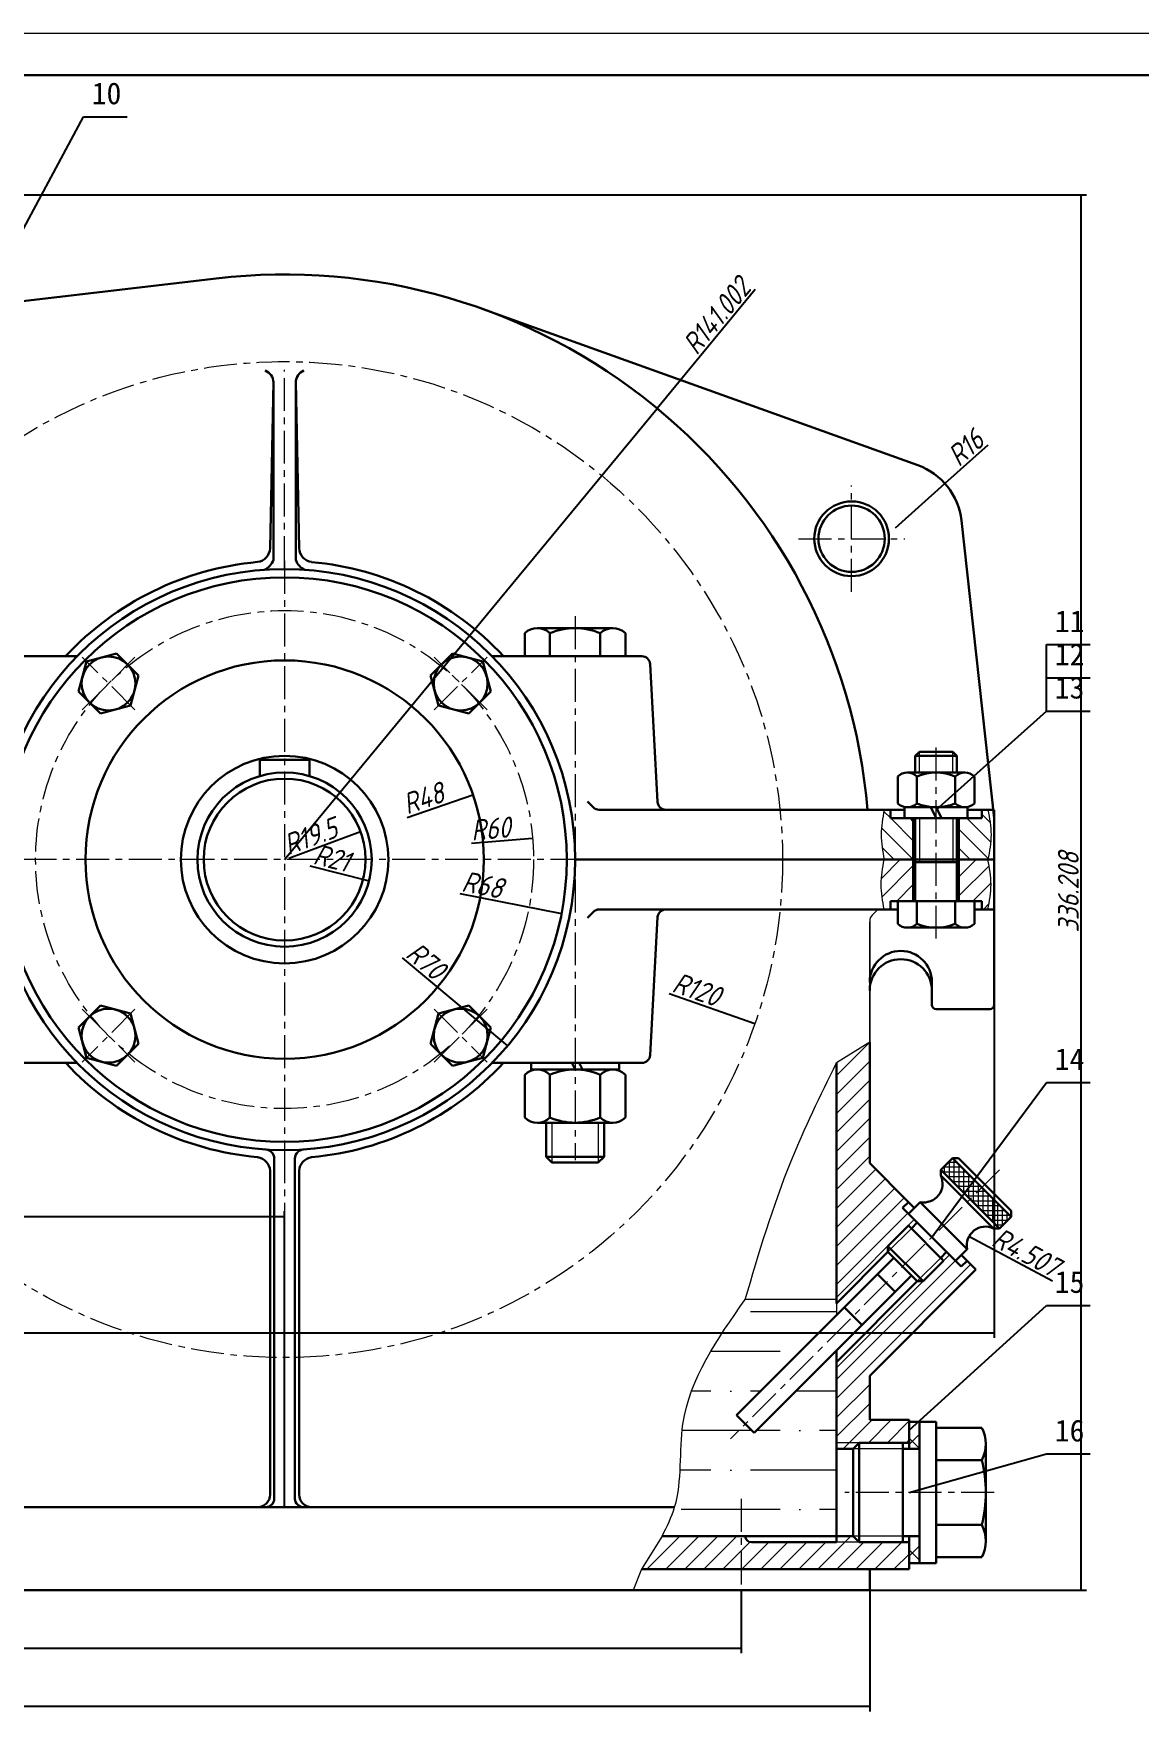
# Model space of a CAD drawing. Header units: millimetres. Extents: x 0 to 1189, y 0 to 841.
# Drawn here: x 412.7 to 679.2, y 436.7 to 841 of the extents above; entities that cross this region are included whole.
import ezdxf

# ---------------------------------------------------------------- set-up
doc = ezdxf.new("R2010")
doc.units = ezdxf.units.MM
doc.header["$LTSCALE"] = 0.25
doc.linetypes.add('CENTER', pattern=[50.8, 31.75, -6.35, 6.35, -6.35])
for name, color, linetype, lineweight in [('中心线', 1, 'CENTER', 15), ('剖面线', 4, 'Continuous', 15), ('尺寸', 7, 'Continuous', 15), ('文字', 7, 'Continuous', 15), ('标注', 3, 'Continuous', 15), ('粗实线', 7, 'Continuous', 30), ('细实线', 7, 'Continuous', 15)]:
    doc.layers.add(name, color=color, linetype=linetype, lineweight=lineweight)
doc.styles.add('gbeitc', font='gbeitc.shx', dxfattribs={"bigfont": 'gbcbig.shx'})
doc.styles.get("Standard").update_dxf_attribs({"font": 'SimSun.ttf'})
doc.styles.add('txt', font='txt.shx')
doc.dimstyles.new('1', dxfattribs={"dimtxt": 5, "dimasz": 2.5, "dimexe": 1.25, "dimexo": 0, "dimtad": 1, "dimdec": 3, "dimdsep": 46, "dimtxsty": 'gbeitc', "dimblk": 'NONE', "dimcen": 2.5, "dimadec": 0, "dimazin": 0, "dimtfac": 1, "dimtdec": 3, "dimtmove": 0, "dimatfit": 3, "dimfxl": 1, "dimarcsym": 0})
doc.dimstyles.new('ISO-25', dxfattribs={"dimtxt": 3.5, "dimasz": 2.1875, "dimexe": 1.25, "dimexo": 0, "dimtad": 1, "dimdec": 3, "dimlfac": 1.5, "dimrnd": 0.01, "dimdsep": 46, "dimtxsty": 'txt', "dimcen": 2.5, "dimadec": 0, "dimazin": 0, "dimtfac": 1, "dimtdec": 3, "dimtmove": 0, "dimatfit": 3, "dimfxl": 1, "dimarcsym": 0})
pattern_1 = [(45, (-224.1548, -286.2004), (-2.289965, 2.289965), [])]
pattern_2 = [(45, (-224.155, -286.2004), (-3.367596, 3.367596), []), (135, (-224.155, -286.2004), (-3.367596, -3.367596), [])]
pattern_3 = [(135, (-224.1548, -286.2004), (-2.289965, -2.289965), [])]

# ---------------------------------------------------------------- blocks, each defined once
blk = doc.blocks.new('*D5')
at = {"layer": 'Defpoints', "color": 0, "transparency": 16777216}
for p in [(473.22, 555.97), (312.22, 485.97), (473.22, 485.97)]:
    blk.add_point(p, dxfattribs=at)
at = {"layer": '尺寸', "color": 0, "lineweight": -2, "transparency": 16777216}
for p, q in [((312.22, 485.97), (312.22, 557.22)), ((312.22, 555.97), (473.22, 555.97)), ((473.22, 485.97), (473.22, 557.22))]:
    blk.add_line(p, q, dxfattribs=at)
at = {"layer": '尺寸', "color": 0, "transparency": 16777216, "insert": (392.72, 559.09), "char_height": 5, "attachment_point": 5, "style": 'gbeitc'}
blk.add_mtext('161', dxfattribs=at)
blk = doc.blocks.new('_None')
blk = doc.blocks.new('*D6')
at = {"layer": 'Defpoints', "color": 0, "transparency": 16777216}
for p in [(49.6, 627.97), (644.22, 627.97), (644.22, 527.97)]:
    blk.add_point(p, dxfattribs=at)
at = {"layer": '尺寸', "color": 0, "lineweight": -2, "transparency": 16777216}
for p, q in [((49.6, 627.97), (49.6, 526.72)), ((644.22, 627.97), (644.22, 526.72)), ((49.6, 527.97), (644.22, 527.97))]:
    blk.add_line(p, q, dxfattribs=at)
at = {"layer": '尺寸', "color": 0, "transparency": 16777216, "insert": (346.91, 531.09), "char_height": 5, "attachment_point": 5, "style": 'gbeitc'}
blk.add_mtext('594.62', dxfattribs=at)
blk = doc.blocks.new('*D7')
at = {"layer": 'Defpoints', "color": 0, "transparency": 16777216}
for p in [(79.6, 465.97), (614.22, 465.97), (614.22, 437.97)]:
    blk.add_point(p, dxfattribs=at)
at = {"layer": '尺寸', "color": 0, "lineweight": -2, "transparency": 16777216}
for p, q in [((79.6, 465.97), (79.6, 436.72)), ((614.22, 465.97), (614.22, 436.72)), ((79.6, 437.97), (614.22, 437.97))]:
    blk.add_line(p, q, dxfattribs=at)
at = {"layer": '尺寸', "color": 0, "transparency": 16777216, "insert": (346.91, 441.09), "char_height": 5, "attachment_point": 5, "style": 'gbeitc'}
blk.add_mtext('534.62', dxfattribs=at)
blk = doc.blocks.new('*D8')
at = {"layer": 'Defpoints', "color": 0, "transparency": 16777216}
for p in [(311.39, 802.17), (665.22, 802.17), (311.39, 465.97)]:
    blk.add_point(p, dxfattribs=at)
at = {"layer": '尺寸', "color": 0, "lineweight": -2, "transparency": 16777216}
for p, q in [((311.39, 802.17), (666.47, 802.17)), ((665.22, 465.97), (665.22, 802.17)), ((311.39, 465.97), (666.47, 465.97))]:
    blk.add_line(p, q, dxfattribs=at)
at = {"layer": '尺寸', "color": 0, "transparency": 16777216, "insert": (662.09, 634.07), "char_height": 5, "attachment_point": 5, "rotation": 90, "style": 'gbeitc'}
blk.add_mtext('336.208', dxfattribs=at)
blk = doc.blocks.new('*D12')
at = {"layer": 'Defpoints', "color": 0, "transparency": 16777216}
for p in [(110.6, 465.97), (583.22, 465.97), (583.22, 451.97)]:
    blk.add_point(p, dxfattribs=at)
at = {"layer": '尺寸', "color": 0, "lineweight": -2, "transparency": 16777216}
for p, q in [((110.6, 465.97), (110.6, 450.72)), ((583.22, 465.97), (583.22, 450.72)), ((110.6, 451.97), (583.22, 451.97))]:
    blk.add_line(p, q, dxfattribs=at)
at = {"layer": '尺寸', "color": 0, "transparency": 16777216, "insert": (346.91, 455.09), "char_height": 5, "attachment_point": 5, "style": 'gbeitc'}
blk.add_mtext('472.62', dxfattribs=at)
blk = doc.blocks.new('*D56')
at = {"layer": 'Defpoints', "color": 0, "transparency": 16777216}
for p in [(491.5, 648.73), (473.22, 641.97)]:
    blk.add_point(p, dxfattribs=at)
at = {"layer": '文字', "color": 0, "lineweight": -2, "transparency": 16777216}
blk.add_line((474.21, 642.34), (491.5, 648.73), dxfattribs=at)
at = {"layer": '文字', "color": 0, "transparency": 16777216, "insert": (479.43, 647.6), "char_height": 5, "attachment_point": 5, "rotation": 20.3109, "style": 'gbeitc'}
blk.add_mtext('R19.5', dxfattribs=at)
blk = doc.blocks.new('*D57')
at = {"layer": 'Defpoints', "color": 0, "transparency": 16777216}
for p in [(473.22, 641.97), (493.59, 636.89)]:
    blk.add_point(p, dxfattribs=at)
at = {"layer": '文字', "color": 0, "lineweight": -2, "transparency": 16777216}
blk.add_line((479.29, 640.45), (493.59, 636.89), dxfattribs=at)
at = {"layer": '文字', "color": 0, "transparency": 16777216, "insert": (484.59, 642.35), "char_height": 5, "attachment_point": 5, "rotation": 346.0249, "style": 'gbeitc'}
blk.add_mtext('R21', dxfattribs=at)
blk = doc.blocks.new('*D58')
at = {"layer": 'Defpoints', "color": 0, "transparency": 16777216}
for p in [(518.61, 657.57), (473.22, 641.97)]:
    blk.add_point(p, dxfattribs=at)
at = {"layer": '文字', "color": 0, "lineweight": -2, "transparency": 16777216}
blk.add_line((502.78, 652.13), (518.61, 657.57), dxfattribs=at)
at = {"layer": '文字', "color": 0, "transparency": 16777216, "insert": (506.64, 656.76), "char_height": 5, "attachment_point": 5, "rotation": 18.9691, "style": 'gbeitc'}
blk.add_mtext('R48', dxfattribs=at)
blk = doc.blocks.new('*D59')
at = {"layer": 'Defpoints', "color": 0, "transparency": 16777216}
for p in [(532.99, 647.17), (473.22, 641.97)]:
    blk.add_point(p, dxfattribs=at)
at = {"layer": '文字', "color": 0, "lineweight": -2, "transparency": 16777216}
blk.add_line((518.25, 645.89), (532.99, 647.17), dxfattribs=at)
at = {"layer": '文字', "color": 0, "transparency": 16777216, "insert": (522.86, 649.42), "char_height": 5, "attachment_point": 5, "rotation": 4.9751, "style": 'gbeitc'}
blk.add_mtext('R60', dxfattribs=at)
blk = doc.blocks.new('*D60')
at = {"layer": 'Defpoints', "color": 0, "transparency": 16777216}
for p in [(473.22, 641.97), (539.97, 629)]:
    blk.add_point(p, dxfattribs=at)
at = {"layer": '文字', "color": 0, "lineweight": -2, "transparency": 16777216}
blk.add_line((515.48, 633.76), (539.97, 629), dxfattribs=at)
at = {"layer": '文字', "color": 0, "transparency": 16777216, "insert": (520.93, 635.88), "char_height": 5, "attachment_point": 5, "rotation": 349.008, "style": 'gbeitc'}
blk.add_mtext('R68', dxfattribs=at)
blk = doc.blocks.new('*D61')
at = {"layer": 'Defpoints', "color": 0, "transparency": 16777216}
for p in [(473.22, 641.97), (526.94, 597.09)]:
    blk.add_point(p, dxfattribs=at)
at = {"layer": '文字', "color": 0, "lineweight": -2, "transparency": 16777216}
blk.add_line((501.51, 618.33), (526.94, 597.09), dxfattribs=at)
at = {"layer": '文字', "color": 0, "transparency": 16777216, "insert": (507.27, 617.59), "char_height": 5, "attachment_point": 5, "rotation": 320.1271, "style": 'gbeitc'}
blk.add_mtext('R70', dxfattribs=at)
blk = doc.blocks.new('*D62')
at = {"layer": 'Defpoints', "color": 0, "transparency": 16777216}
for p in [(473.22, 641.97), (586.54, 602.51)]:
    blk.add_point(p, dxfattribs=at)
at = {"layer": '文字', "color": 0, "lineweight": -2, "transparency": 16777216}
blk.add_line((565.89, 609.7), (586.54, 602.51), dxfattribs=at)
at = {"layer": '文字', "color": 0, "transparency": 16777216, "insert": (572.52, 610.7), "char_height": 5, "attachment_point": 5, "rotation": 340.8046, "style": 'gbeitc'}
blk.add_mtext('R120', dxfattribs=at)
blk = doc.blocks.new('*D64')
at = {"layer": 'Defpoints', "color": 0, "transparency": 16777216}
for p in [(638.14, 551.14), (642.12, 549.02)]:
    blk.add_point(p, dxfattribs=at)
at = {"layer": '文字', "color": 0, "lineweight": -2, "transparency": 16777216}
blk.add_line((658.28, 540.43), (638.14, 551.14), dxfattribs=at)
at = {"layer": '文字', "color": 0, "transparency": 16777216, "insert": (651.89, 547.37), "char_height": 5, "attachment_point": 5, "rotation": 332.0082, "style": 'gbeitc'}
blk.add_mtext('R4.507', dxfattribs=at)
blk = doc.blocks.new('*D73')
at = {"layer": 'Defpoints', "color": 0, "transparency": 16777216}
for p in [(562.99, 750.69), (473.22, 641.97)]:
    blk.add_point(p, dxfattribs=at)
at = {"layer": '文字', "color": 0, "lineweight": -2, "transparency": 16777216}
for p in [(586.64, 779.33), (473.22, 641.97)]:
    blk.add_line(p, (562.99, 750.69), dxfattribs=at)
at = {"layer": '文字', "color": 0, "transparency": 16777216, "insert": (577.3, 772.93), "char_height": 5, "attachment_point": 5, "rotation": 50.4526, "style": 'gbeitc'}
blk.add_mtext('R141.002', dxfattribs=at)
blk = doc.blocks.new('*D74')
at = {"layer": 'Defpoints', "color": 0, "transparency": 16777216}
for p in [(632.36, 732.57), (620.41, 721.93)]:
    blk.add_point(p, dxfattribs=at)
at = {"layer": '文字', "color": 0, "lineweight": -2, "transparency": 16777216}
for p in [(642.7, 741.79), (620.41, 721.93)]:
    blk.add_line(p, (632.36, 732.57), dxfattribs=at)
at = {"layer": '文字', "color": 0, "transparency": 16777216, "insert": (637.32, 741.18), "char_height": 5, "attachment_point": 5, "rotation": 41.684, "style": 'gbeitc'}
blk.add_mtext('R16', dxfattribs=at)

msp = doc.modelspace()

# ---------------------------------------------------------------- hatches: boundary and pattern name
at = {"layer": '剖面线'}
h = msp.add_hatch(dxfattribs=at)
h.set_pattern_fill('ANSI31', color=256, scale=1.02, angle=90, style=0)
h.set_pattern_definition(pattern_3)
edge = h.paths.add_edge_path()
edge.add_line((617.7159, 653.9663), (619.2159, 653.9663))
edge.add_line((619.2159, 653.9663), (619.2159, 651.9663))
edge.add_line((619.2159, 651.9663), (624.7159, 651.9663))
edge.add_line((624.7159, 651.9663), (624.7159, 641.9663))
edge.add_line((624.7159, 641.9663), (617.7159, 641.9663))
edge.add_spline(control_points=[(617.7159, 641.9663), (617.3409, 643.9663), (616.5909, 647.9663), (617.3409, 651.9663), (617.7159, 653.9663)], knot_values=[0, 0, 0, 0, 6.04669331, 12.09338662, 12.09338662, 12.09338662, 12.09338662], degree=3, periodic=0)
h = msp.add_hatch(dxfattribs=at)
h.set_pattern_fill('ANSI31', color=256, scale=1.02, angle=90, style=0)
h.set_pattern_definition(pattern_3)
edge = h.paths.add_edge_path()
edge.add_line((642.7159, 653.9663), (641.2159, 653.9663))
edge.add_line((641.2159, 653.9663), (641.2159, 651.9663))
edge.add_line((641.2159, 651.9663), (635.7159, 651.9663))
edge.add_line((635.7159, 651.9663), (635.7159, 641.9663))
edge.add_line((635.7159, 641.9663), (642.7159, 641.9663))
edge.add_spline(control_points=[(642.7159, 641.9663), (643.0909, 643.9663), (643.8409, 647.9663), (643.0909, 651.9663), (642.7159, 653.9663)], knot_values=[0, 0, 0, 0, 6.04669331, 12.09338662, 12.09338662, 12.09338662, 12.09338662], degree=3, periodic=0)
h = msp.add_hatch(dxfattribs=at)
h.set_pattern_fill('ANSI31', color=256, scale=1.02, style=0)
h.set_pattern_definition(pattern_1)
edge = h.paths.add_edge_path()
edge.add_line((617.7159, 629.9663), (619.2159, 629.9663))
edge.add_line((619.2159, 629.9663), (619.2159, 631.9663))
edge.add_line((619.2159, 631.9663), (624.7159, 631.9663))
edge.add_line((624.7159, 631.9663), (624.7159, 641.9663))
edge.add_line((624.7159, 641.9663), (617.7159, 641.9663))
edge.add_spline(control_points=[(617.7159, 641.9663), (617.3409, 639.9663), (616.5909, 635.9663), (617.3409, 631.9663), (617.7159, 629.9663)], knot_values=[0, 0, 0, 0, 6.04669331, 12.09338662, 12.09338662, 12.09338662, 12.09338662], degree=3, periodic=0)
h = msp.add_hatch(dxfattribs=at)
h.set_pattern_fill('ANSI31', color=256, scale=1.02, style=0)
h.set_pattern_definition(pattern_1)
edge = h.paths.add_edge_path()
edge.add_line((642.7159, 629.9663), (641.2159, 629.9663))
edge.add_line((641.2159, 629.9663), (641.2159, 631.9663))
edge.add_line((641.2159, 631.9663), (635.7159, 631.9663))
edge.add_line((635.7159, 631.9663), (635.7159, 641.9663))
edge.add_line((635.7159, 641.9663), (642.7159, 641.9663))
edge.add_spline(control_points=[(642.7159, 641.9663), (643.0909, 639.9663), (643.8409, 635.9663), (643.0909, 631.9663), (642.7159, 629.9663)], knot_values=[0, 0, 0, 0, 6.04669331, 12.09338662, 12.09338662, 12.09338662, 12.09338662], degree=3, periodic=0)
h = msp.add_hatch(dxfattribs=at)
h.set_pattern_fill('ANSI31', color=256, scale=1.02, style=0)
h.set_pattern_definition(pattern_1)
h.paths.add_polyline_path([(614.2159, 568.7947), (623.559, 559.4516), (622.1448, 558.0374), (625.6803, 554.5018), (624.2661, 553.0876), (623.559, 553.7947), (618.6093, 548.845), (618.6093, 547.4307), (606.2159, 535.0374), (606.2159, 592.9763), (614.2159, 597.9763)])
h = msp.add_hatch(dxfattribs=at)
h.set_pattern_fill('ANSI37', color=256, scale=0.366, angle=45, style=0)
h.set_pattern_definition([(90, (-224.1548, -286.2004), (-1.16205, 2e-16), []), (180, (-224.1548, -286.2004), (-2e-16, -1.16205), [])])
h.paths.add_polyline_path([(634.1656, 570.0582), (631.3372, 567.2297), (645.4793, 553.0876), (648.3077, 555.916)])
h = msp.add_hatch(dxfattribs=at)
h.set_pattern_fill('ANSI31', color=256, scale=1.02, style=0)
h.set_pattern_definition(pattern_1)
h.paths.add_polyline_path([(606.2159, 520.8952), (606.2159, 499.9663), (610.2159, 499.9663), (611.7159, 501.4663), (623.7159, 501.4663), (623.7159, 506.4663), (623.7159, 506.9663), (614.2159, 506.9663), (614.2159, 517.5815), (639.8225, 543.1881), (637.7011, 545.3094), (636.2869, 543.8952), (632.7514, 547.4307), (631.3372, 546.0165), (632.0443, 545.3094), (627.0945, 540.3597), (625.6803, 540.3597)])
h = msp.add_hatch(dxfattribs=at)
h.set_pattern_fill('ANSI36', color=256, scale=3, angle=135, style=0)
h.set_pattern_definition([(180, (-224.155, -286.2), (-16.66875, -9.525), [23.8125, -4.7625, 0, -4.7625])])
edge = h.paths.add_edge_path()
edge.add_line((606.2159, 535.9663), (606.2159, 532.2089))
edge.add_line((606.2159, 532.2089), (582.0945, 508.0876))
edge.add_line((582.0945, 508.0876), (584.2159, 505.9663))
edge.add_line((584.2159, 505.9663), (586.3372, 503.845))
edge.add_line((586.3372, 503.845), (606.2159, 523.7236))
edge.add_line((606.2159, 523.7236), (606.2159, 478.9663))
edge.add_line((606.2159, 478.9663), (564.2159, 478.9663))
edge.add_spline(control_points=[(564.2159, 478.9663), (565.3504, 481.2642), (569.4793, 489.6267), (566.7895, 511.2227), (577.5115, 526.4468), (584.2159, 535.9663)], knot_values=[0, 0, 0, 0, 7.61577311, 27.71552435, 61.25654401, 61.25654401, 61.25654401, 61.25654401], degree=3, periodic=0)
edge.add_line((584.2159, 535.9663), (606.2159, 535.9663))
h = msp.add_hatch(dxfattribs=at)
h.set_pattern_fill('ANSI37', color=256, scale=1.5, style=0)
h.set_pattern_definition(pattern_2)
h.paths.add_polyline_path([(626.2159, 506.4663), (626.2159, 499.9663), (623.7159, 499.9663), (623.7159, 506.4663)])
h = msp.add_hatch(dxfattribs=at)
h.set_pattern_fill('ANSI31', color=256, scale=1.02, style=0)
h.set_pattern_definition(pattern_1)
edge = h.paths.add_edge_path()
edge.add_line((564.2159, 478.9663), (584.2159, 478.9663))
edge.add_arc((585.7159, 478.9663), 1.5, 180, 270)
edge.add_line((585.7159, 477.4663), (606.2159, 477.4663))
edge.add_line((606.2159, 477.4663), (606.2159, 478.9663))
edge.add_line((606.2159, 478.9663), (610.2159, 478.9663))
edge.add_line((610.2159, 478.9663), (611.7159, 477.4663))
edge.add_line((611.7159, 477.4663), (623.7159, 477.4663))
edge.add_line((623.7159, 477.4663), (623.7159, 472.4663))
edge.add_line((623.7159, 472.4663), (623.7159, 470.9663))
edge.add_line((623.7159, 470.9663), (559.2159, 470.9663))
edge.add_line((559.2159, 470.9663), (564.2159, 478.9663))
h = msp.add_hatch(dxfattribs=at)
h.set_pattern_fill('ANSI37', color=256, scale=1.5, style=0)
h.set_pattern_definition(pattern_2)
h.paths.add_polyline_path([(626.2159, 472.4663), (626.2159, 478.9663), (623.7159, 478.9663), (623.7159, 472.4663)])

# ---------------------------------------------------------------- linework, layer by layer
at = {"layer": '中心线'}
for p, q in [((473.2159, 711.9663), (473.2159, 759.9663)), ((609.8636, 706.4735), (609.8636, 732.0735)), ((597.0636, 719.2735), (622.6636, 719.2735)), ((473.2159, 713.9663), (473.2159, 569.9663)), ((543.2159, 700.6363), (543.2159, 569.5763)), ((437.1581, 678.024), (424.4208, 690.7614)), ((437.1581, 690.7614), (424.4208, 678.024)), ((509.2736, 678.024), (522.0109, 690.7614)), ((522.0109, 678.024), (509.2736, 690.7614)), ((630.2159, 622.9263), (630.2159, 668.9663)), ((545.2159, 641.9663), (401.2159, 641.9663)), ((437.1581, 605.9085), (424.4208, 593.1712)), ((424.4208, 605.9085), (437.1581, 593.1712)), ((509.2736, 605.9085), (522.0109, 593.1712)), ((509.2736, 593.1712), (522.0109, 605.9085)), ((473.2159, 571.9663), (473.2159, 485.9663)), ((645.4793, 567.2297), (580.6803, 502.4307)), ((644.2159, 489.4663), (608.2159, 489.4663)), ((583.2159, 487.9663), (583.2159, 463.9663))]:
    msp.add_line(p, q, dxfattribs=at)
for radius in [120, 60]:
    msp.add_circle((473.2159, 641.9663), radius, dxfattribs=at)
at = {"layer": '粗实线'}
for p, q in [((1179, 831), (25, 831)), ((408.0716, 776.281), (456.7593, 782.0026)), ((625.8133, 736.9921), (520.8607, 774.6726)), ((470.5159, 756.9663), (469.7159, 716.9663)), ((470.5159, 756.9663), (470.5159, 714.1663)), ((475.9159, 756.9663), (476.7159, 716.9663)), ((475.9159, 756.9663), (475.9159, 714.1663)), ((636.3104, 723.6862), (644.2159, 651.9663)), ((531.0915, 690.9563), (531.0915, 696.5008)), ((534.1226, 697.7563), (552.3091, 697.7563)), ((537.1537, 690.9563), (537.1537, 696.5008)), ((549.278, 690.9563), (549.278, 696.5008)), ((555.3402, 690.9563), (555.3402, 696.5008)), ((432.732, 691.6425), (425.4822, 689.6999)), ((438.0393, 686.3353), (432.732, 691.6425)), ((513.6997, 691.6425), (508.3925, 686.3353)), ((520.9495, 689.6999), (513.6997, 691.6425)), ((326.3959, 690.9563), (423.2159, 690.9563)), ((425.4822, 689.6999), (423.5396, 682.4501)), ((522.8921, 682.4501), (520.9495, 689.6999)), ((559.3211, 690.9563), (523.2159, 690.9563)), ((543.2159, 690.9563), (531.0915, 690.9563)), ((543.2159, 690.9563), (555.3402, 690.9563)), ((561.3182, 689.0643), (562.2159, 672.4613)), ((436.0967, 679.0855), (438.0393, 686.3353)), ((508.3925, 686.3353), (510.335, 679.0855)), ((423.5396, 682.4501), (428.8469, 677.1429)), ((517.5848, 677.1429), (522.8921, 682.4501)), ((428.8469, 677.1429), (436.0967, 679.0855)), ((510.335, 679.0855), (517.5848, 677.1429)), ((563.1136, 655.8583), (562.2159, 672.4613)), ((625.2159, 666.9663), (626.2159, 667.9663)), ((626.2159, 667.9663), (634.2159, 667.9663)), ((634.2159, 667.9663), (635.2159, 666.9663)), ((479.2159, 665.9663), (467.2159, 665.9663)), ((467.2159, 665.9663), (467.2159, 662.0863)), ((479.2159, 662.0863), (479.2159, 665.9663)), ((625.2159, 662.9663), (625.2159, 666.9663)), ((635.2159, 666.9663), (625.2159, 666.9663)), ((635.2159, 666.9663), (635.2159, 662.9663)), ((620.9783, 655.5229), (620.9783, 662.0097)), ((637.1441, 662.9663), (623.2877, 662.9663)), ((625.5971, 655.5229), (625.5971, 662.0097)), ((634.8347, 655.5229), (634.8347, 662.0097)), ((639.4535, 655.5229), (639.4535, 662.0097)), ((547.6301, 654.5521), (546.2159, 655.9663)), ((549.0443, 653.9663), (598.2159, 653.9663)), ((565.1106, 653.9663), (565.2159, 653.9663)), ((598.2159, 653.9663), (619.2159, 653.9663)), ((617.7159, 653.9663), (619.2159, 653.9663)), ((619.2159, 653.9663), (622.6159, 653.9663)), ((619.2159, 653.9663), (619.2159, 651.9663)), ((619.2159, 651.9663), (624.7159, 651.9663)), ((622.6159, 651.9663), (622.6159, 654.5663)), ((622.6159, 654.5663), (637.8159, 654.5663)), ((637.8159, 651.9663), (622.6159, 651.9663)), ((637.1441, 654.5663), (623.2877, 654.5663)), ((624.7159, 651.9663), (624.7159, 641.9663)), ((625.2159, 651.9663), (625.2159, 631.9663)), ((628.9159, 654.5663), (630.2159, 651.9663)), ((630.2159, 654.5663), (631.5159, 651.9663)), ((635.2159, 651.9663), (635.2159, 631.9663)), ((641.2159, 651.9663), (635.7159, 651.9663)), ((635.7159, 651.9663), (635.7159, 641.9663)), ((637.8159, 654.5663), (637.8159, 651.9663)), ((641.2159, 653.9663), (637.8159, 653.9663)), ((641.2159, 653.9663), (644.2159, 653.9663)), ((642.7159, 653.9663), (641.2159, 653.9663)), ((641.2159, 653.9663), (641.2159, 651.9663)), ((644.2159, 653.9663), (644.2159, 641.9663)), ((598.2159, 641.9663), (543.2159, 641.9663)), ((598.2159, 641.9663), (641.2159, 641.9663)), ((624.7159, 641.9663), (617.7159, 641.9663)), ((624.7159, 641.9663), (617.7159, 641.9663)), ((624.7159, 631.9663), (624.7159, 641.9663)), ((625.2159, 641.3663), (635.2159, 641.3663)), ((635.7159, 641.9663), (642.7159, 641.9663)), ((635.7159, 631.9663), (635.7159, 641.9663)), ((635.7159, 641.9663), (642.7159, 641.9663)), ((641.2159, 641.9663), (644.2159, 641.9663)), ((644.2159, 606.9663), (644.2159, 641.9663)), ((644.2159, 629.9663), (644.2159, 641.9663)), ((619.2159, 629.9663), (619.2159, 631.9663)), ((619.2159, 631.9663), (624.7159, 631.9663)), ((630.2159, 631.9663), (620.9783, 631.9663)), ((620.9783, 631.9663), (620.9783, 626.5229)), ((625.5971, 631.9663), (625.5971, 626.5229)), ((630.2159, 631.9663), (639.4535, 631.9663)), ((634.8347, 631.9663), (634.8347, 626.5229)), ((641.2159, 631.9663), (635.7159, 631.9663)), ((639.4535, 631.9663), (639.4535, 626.5229)), ((641.2159, 629.9663), (641.2159, 631.9663)), ((547.6301, 629.3805), (546.2159, 627.9663)), ((549.0443, 629.9663), (598.2159, 629.9663)), ((563.1136, 628.0743), (562.2159, 611.4713)), ((565.1106, 629.9663), (565.2159, 629.9663)), ((598.2159, 629.9663), (619.2159, 629.9663)), ((617.7159, 629.9663), (619.2159, 629.9663)), ((619.2159, 629.9663), (620.9783, 629.9663)), ((641.2159, 629.9663), (639.4535, 629.9663)), ((641.2159, 629.9663), (644.2159, 629.9663)), ((642.7159, 629.9663), (641.2159, 629.9663)), ((637.1441, 625.5663), (623.2877, 625.5663)), ((561.3182, 594.8683), (562.2159, 611.4713)), ((629.2159, 606.9663), (629.2159, 612.4663)), ((428.8469, 606.7897), (423.5396, 601.4825)), ((436.0967, 604.8471), (428.8469, 606.7897)), ((517.5848, 606.7897), (510.335, 604.8471)), ((522.8921, 601.4825), (517.5848, 606.7897)), ((438.0393, 597.5973), (436.0967, 604.8471)), ((510.335, 604.8471), (508.3925, 597.5973)), ((630.2159, 605.9663), (636.7159, 605.9663)), ((643.2159, 605.9663), (636.7159, 605.9663)), ((423.5396, 601.4825), (425.4822, 594.2326)), ((520.9495, 594.2326), (522.8921, 601.4825)), ((432.732, 592.2901), (438.0393, 597.5973)), ((508.3925, 597.5973), (513.6997, 592.2901)), ((614.2159, 568.7947), (614.2159, 597.9763)), ((326.3959, 592.9763), (423.2159, 592.9763)), ((425.4822, 594.2326), (432.732, 592.2901)), ((513.6997, 592.2901), (520.9495, 594.2326)), ((559.3211, 592.9763), (523.2159, 592.9763)), ((532.6159, 591.3763), (532.6159, 592.9763)), ((532.6159, 592.9763), (553.8159, 592.9763)), ((553.8159, 591.3763), (532.6159, 591.3763)), ((534.1226, 591.3763), (552.3091, 591.3763)), ((543.2159, 591.3763), (542.4159, 592.9763)), ((545.0159, 591.3763), (544.2159, 592.9763)), ((553.8159, 592.9763), (553.8159, 591.3763)), ((606.2159, 535.0374), (606.2159, 592.9763)), ((531.0915, 590.1208), (531.0915, 579.8318)), ((537.1537, 590.1208), (537.1537, 579.8318)), ((549.278, 590.1208), (549.278, 579.8318)), ((555.3402, 590.1208), (555.3402, 579.8318)), ((534.1226, 578.5763), (552.3091, 578.5763)), ((536.2159, 570.3763), (536.2159, 578.5763)), ((550.2159, 578.5763), (550.2159, 570.3763)), ((537.6159, 568.9763), (536.2159, 570.3763)), ((536.2159, 570.3763), (550.2159, 570.3763)), ((550.2159, 570.3763), (548.8159, 568.9763)), ((634.1656, 570.0582), (631.3372, 567.2297)), ((634.1656, 570.0582), (635.5798, 570.0582)), ((648.3077, 555.916), (634.1656, 570.0582)), ((635.5798, 570.0582), (648.3077, 557.3302)), ((469.7159, 488.9663), (469.7159, 566.9663)), ((470.7159, 487.9663), (470.7159, 569.9663)), ((475.7159, 487.9663), (475.7159, 569.9663)), ((476.7159, 488.9663), (476.7159, 566.9663)), ((548.8159, 568.9763), (537.6159, 568.9763)), ((614.2159, 568.7947), (623.559, 559.4516)), ((631.3372, 567.2297), (631.3372, 565.8155)), ((631.3372, 567.2297), (645.4793, 553.0876)), ((631.3372, 565.8155), (644.0651, 553.0876)), ((623.559, 559.4516), (622.1448, 558.0374)), ((622.1448, 558.0374), (625.6803, 554.5018)), ((626.3874, 559.4516), (623.559, 556.6231)), ((624.9732, 558.0374), (623.559, 559.4516)), ((637.7011, 548.1379), (626.3874, 559.4516)), ((623.559, 556.6231), (634.8727, 545.3094)), ((625.6803, 554.5018), (624.2661, 553.0876)), ((625.6803, 554.5018), (624.2661, 553.0876)), ((645.4793, 553.0876), (648.3077, 555.916)), ((648.3077, 557.3302), (648.3077, 555.916)), ((623.559, 553.7947), (618.6093, 548.845)), ((623.559, 553.7947), (618.6093, 548.845)), ((624.2661, 553.0876), (623.559, 553.7947)), ((632.0443, 545.3094), (623.559, 553.7947)), ((644.0651, 553.0876), (645.4793, 553.0876)), ((620.0235, 546.0165), (582.0945, 508.0876)), ((618.6093, 547.4307), (606.2159, 535.0374)), ((618.6093, 548.845), (618.6093, 547.4307)), ((618.6093, 548.845), (627.0945, 540.3597)), ((618.6093, 548.845), (618.6093, 547.4307)), ((618.6093, 547.4307), (625.6803, 540.3597)), ((632.7514, 547.4307), (631.3372, 546.0165)), ((631.3372, 546.0165), (632.7514, 547.4307)), ((632.0443, 545.3094), (631.3372, 546.0165)), ((632.7514, 547.4307), (636.2869, 543.8952)), ((634.8727, 545.3094), (637.7011, 548.1379)), ((636.2869, 546.7236), (637.7011, 545.3094)), ((586.3372, 503.845), (624.2661, 541.7739)), ((639.8225, 543.1881), (614.2159, 517.5815)), ((616.0945, 542.0876), (620.3372, 537.845)), ((627.0945, 540.3597), (632.0443, 545.3094)), ((627.0945, 540.3597), (632.0443, 545.3094)), ((636.2869, 543.8952), (637.7011, 545.3094)), ((637.7011, 545.3094), (639.8225, 543.1881)), ((606.2159, 520.8952), (625.6803, 540.3597)), ((625.6803, 540.3597), (627.0945, 540.3597)), ((625.6803, 540.3597), (627.0945, 540.3597)), ((608.0945, 534.0876), (612.3372, 529.845)), ((606.2159, 520.8952), (606.2159, 523.7236)), ((606.2159, 520.8952), (606.2159, 499.9663)), ((614.2159, 517.5815), (614.2159, 506.9663)), ((582.0945, 508.0876), (586.3372, 503.845)), ((614.2159, 506.9663), (623.7159, 506.9663)), ((623.7159, 506.4663), (623.7159, 506.9663)), ((623.7159, 499.9663), (623.7159, 506.4663)), ((623.7159, 506.4663), (626.2159, 506.4663)), ((623.7159, 501.4663), (623.7159, 506.4663)), ((626.2159, 472.4663), (626.2159, 506.4663)), ((626.2159, 506.4663), (630.2159, 506.4663)), ((626.2159, 506.4663), (626.2159, 499.9663)), ((630.2159, 506.4663), (630.2159, 472.4663)), ((611.7159, 501.4663), (610.2159, 499.9663)), ((610.2159, 499.9663), (611.7159, 501.4663)), ((622.2159, 501.4663), (611.7159, 501.4663)), ((611.7159, 477.4663), (611.7159, 501.4663)), ((611.7159, 501.4663), (623.7159, 501.4663)), ((622.2159, 477.4663), (622.2159, 501.4663)), ((630.2159, 505.0663), (641.2159, 505.0663)), ((606.2159, 499.9663), (606.2159, 478.9663)), ((606.2159, 499.9663), (610.2159, 499.9663)), ((610.2159, 499.9663), (610.2159, 478.9663)), ((626.2159, 499.9663), (622.2159, 499.9663)), ((626.2159, 499.9663), (623.7159, 499.9663)), ((642.2159, 477.7663), (642.2159, 501.1663)), ((630.2159, 497.2663), (641.2159, 497.2663)), ((606.2159, 477.4663), (606.2159, 489.4663)), ((187.2159, 485.9663), (473.2159, 485.9663)), ((466.7159, 485.9663), (466.7159, 485.9663)), ((468.7159, 485.9663), (468.7159, 485.9663)), ((567.2159, 485.9663), (473.2159, 485.9663)), ((477.7159, 485.9663), (477.7159, 485.9663)), ((479.7159, 485.9663), (479.7159, 485.9663)), ((630.2159, 481.6663), (641.2159, 481.6663)), ((564.2159, 478.9663), (584.2159, 478.9663)), ((606.2159, 478.9663), (584.2159, 478.9663)), ((585.7159, 477.4663), (606.2159, 477.4663)), ((606.2159, 477.4663), (606.2159, 478.9663)), ((606.2159, 478.9663), (610.2159, 478.9663)), ((610.2159, 478.9663), (611.7159, 477.4663)), ((610.2159, 478.9663), (611.7159, 477.4663)), ((611.7159, 477.4663), (622.2159, 477.4663)), ((611.7159, 477.4663), (623.7159, 477.4663)), ((626.2159, 478.9663), (622.2159, 478.9663)), ((626.2159, 478.9663), (623.7159, 478.9663)), ((623.7159, 478.9663), (623.7159, 472.4663)), ((623.7159, 477.4663), (623.7159, 472.4663)), ((626.2159, 472.4663), (626.2159, 478.9663)), ((630.2159, 473.8663), (641.2159, 473.8663)), ((623.7159, 470.9663), (559.2159, 470.9663)), ((614.2159, 470.9663), (614.2159, 465.9663)), ((623.7159, 472.4663), (626.2159, 472.4663)), ((623.7159, 472.4663), (623.7159, 470.9663)), ((630.2159, 472.4663), (626.2159, 472.4663)), ((187.2159, 465.9663), (473.2159, 465.9663)), ((614.2159, 465.9663), (473.2159, 465.9663))]:
    msp.add_line(p, q, dxfattribs=at)
for centre, radius in [((609.8636, 719.2735), 9), ((609.8636, 719.2735), 8), ((473.2159, 641.9663), 70), ((473.2159, 641.9663), 68), ((430.7895, 684.3927), 6.5), ((473.2159, 641.9663), 48), ((515.6423, 684.3927), 6.5), ((473.2159, 641.9663), 25), ((473.2159, 641.9663), 21), ((473.2159, 641.9663), 19.5), ((430.7895, 599.5399), 6.5), ((515.6423, 599.5399), 6.5)]:
    msp.add_circle(centre, radius, dxfattribs=at)
for centre, radius, start, end in [((473.2159, 641.9663), 141.0016, 4.882088, 96.702455), ((467.5159, 756.9663), 3, 0, 70), ((478.9159, 756.9663), 3, 110, 180), ((620.4067, 721.9332), 16, 6.290125, 70.250608), ((466.2185, 717.1426), 3.5018, 278.165721, 357.113776), ((480.2133, 717.1426), 3.5018, 182.886224, 261.834279), ((473.2159, 641.9663), 72.004, 95.1793, 137.121929), ((466.7201, 715.4837), 4.0179, 293.401111, 340.85963), ((479.7116, 715.4837), 4.0179, 199.14037, 246.598889), ((473.2159, 641.9663), 71.9975, 42.878071, 84.8207), ((534.1226, 693.4697), 4.2866, 45, 135), ((543.2159, 682.4931), 15.2632, 66.598161, 113.401839), ((552.3091, 693.4697), 4.2866, 45, 135), ((559.3211, 688.9563), 2, 3.094893, 90), ((623.2877, 659.7003), 3.266, 45, 135), ((630.2159, 651.3372), 11.6291, 66.598161, 113.401839), ((637.1441, 659.7003), 3.266, 45, 135), ((565.1106, 655.9663), 2, 183.094893, 270), ((623.2877, 657.8323), 3.266, 225, 315), ((630.2159, 666.1954), 11.6291, 246.598161, 293.401839), ((637.1441, 657.8323), 3.266, 225, 315), ((549.0443, 655.9663), 2, 225, 270), ((549.0443, 627.9663), 2, 90, 135), ((565.1106, 627.9663), 2, 90, 176.905107), ((623.2877, 628.8323), 3.266, 225, 315), ((630.2159, 637.1954), 11.6291, 246.598161, 293.401839), ((637.1441, 628.8323), 3.266, 225, 315), ((621.7159, 612.4663), 7.5, 0, 180), ((621.7159, 610.4663), 7.5, 0, 180), ((630.2159, 606.9663), 1, 180, 270), ((643.2159, 606.9663), 1, 270, 0), ((559.3211, 594.9763), 2, 270, 356.905107), ((473.2159, 641.9663), 71.9975, 222.878071, 264.8207), ((473.2159, 641.9663), 72.004, 275.1793, 317.121929), ((534.1226, 587.0897), 4.2866, 45, 135), ((543.2159, 576.1131), 15.2632, 66.598161, 113.401839), ((552.3091, 587.0897), 4.2866, 45, 135), ((534.1226, 582.8629), 4.2866, 225, 315), ((543.2159, 593.8394), 15.2632, 246.598161, 293.401839), ((552.3091, 582.8629), 4.2866, 225, 315), ((466.2185, 566.79), 3.5018, 2.886224, 81.834279), ((468.5345, 569.9322), 2.1817, 0.895837, 85.230562), ((477.8973, 569.9322), 2.1817, 94.769438, 179.104163), ((480.2133, 566.79), 3.5018, 98.165721, 177.113776), ((627.2713, 563.871), 4.5069, 258.690068, 25.559965), ((642.1206, 549.0217), 4.5069, 64.440035, 191.309932), ((634.1109, 501.1663), 8.105, 331.237211, 28.762789), ((611.2959, 489.4663), 30.92, 345.388481, 14.611519), ((466.7159, 488.9663), 3, 270, 0), ((468.7159, 487.9663), 2, 270, 0), ((477.7159, 487.9663), 2, 180, 270), ((479.7159, 488.9663), 3, 180, 270), ((634.1109, 477.7663), 8.105, 331.237211, 28.762789), ((585.7159, 478.9663), 1.5, 180, 270)]:
    msp.add_arc(centre, radius, start, end, dxfattribs=at)
at = {"layer": '细实线'}
for p, q in [((1189, 841), (0, 841)), ((626.2159, 662.9663), (626.2159, 667.9663)), ((634.2159, 662.9663), (634.2159, 667.9663)), ((626.2159, 651.9663), (626.2159, 641.3663)), ((634.2159, 651.9663), (634.2159, 641.3663)), ((614.2159, 627.1379), (614.2159, 568.7947)), ((614.2159, 568.7947), (614.2159, 626.9663)), ((614.8016, 628.5521), (616.2159, 629.9663)), ((614.2159, 597.9763), (606.2159, 592.9763)), ((537.6159, 578.5763), (537.6159, 568.9763)), ((548.8159, 578.5763), (548.8159, 568.9763)), ((606.2159, 536.4516), (624.9732, 555.2089)), ((624.2661, 553.0876), (618.6093, 547.4307)), ((606.2159, 519.481), (633.4585, 546.7236)), ((631.3372, 546.0165), (625.6803, 540.3597)), ((606.2159, 535.9663), (584.2159, 535.9663)), ((606.2159, 535.9663), (606.2159, 532.2089)), ((606.2159, 535.0374), (606.2159, 532.2089)), ((606.2159, 532.2089), (582.0945, 508.0876)), ((586.3372, 503.845), (606.2159, 523.7236)), ((606.2159, 523.7236), (606.2159, 478.9663)), ((582.0945, 508.0876), (584.2159, 505.9663)), ((584.2159, 505.9663), (586.3372, 503.845)), ((611.7159, 501.4663), (606.2159, 501.4663)), ((623.7159, 501.4663), (622.2159, 501.4663)), ((622.2159, 499.9663), (610.2159, 499.9663)), ((564.2159, 478.9663), (559.2159, 470.9663)), ((606.2159, 478.9663), (564.2159, 478.9663)), ((611.7159, 477.4663), (606.2159, 477.4663)), ((622.2159, 478.9663), (610.2159, 478.9663)), ((623.7159, 477.4663), (622.2159, 477.4663)), ((559.2159, 470.9663), (557.2159, 465.9663))]:
    msp.add_line(p, q, dxfattribs=at)
msp.add_arc((616.2159, 627.1379), 2, 135, 180, dxfattribs=at)
for points in [[(617.7159, 653.9663), (617.3409, 651.9663), (616.5909, 647.9663), (617.3409, 643.9663), (617.7159, 641.9663)], [(642.7159, 653.9663), (643.0909, 651.9663), (643.8409, 647.9663), (643.0909, 643.9663), (642.7159, 641.9663)], [(617.7159, 629.9663), (617.3409, 631.9663), (616.5909, 635.9663), (617.3409, 639.9663), (617.7159, 641.9663)], [(642.7159, 629.9663), (643.0909, 631.9663), (643.8409, 635.9663), (643.0909, 639.9663), (642.7159, 641.9663)]]:
    msp.add_open_spline(points, degree=3, dxfattribs=at)
for points, knots in [([(584.2159, 535.9663), (587.5331, 547.171), (593.3381, 566.7784), (602.3527, 585.1173), (606.2159, 592.9763)], [0, 0, 0, 0, 34.97484811, 61.20300283, 61.20300283, 61.20300283, 61.20300283]), ([(564.2159, 478.9663), (565.3504, 481.2642), (569.4793, 489.6267), (566.7895, 511.2227), (577.5115, 526.4468), (584.2159, 535.9663)], [0, 0, 0, 0, 7.61577311, 27.71552435, 61.25654401, 61.25654401, 61.25654401, 61.25654401])]:
    msp.add_open_spline(points, degree=3, knots=knots, dxfattribs=at)

# ---------------------------------------------------------------- texts
at = {"layer": '标注', "char_height": 5.25, "width": 10, "attachment_point": 1}
for s, insert in [('10', (426.7399, 829.2163)), ('11', (658.8359, 702.0163)), ('12', (658.8259, 694.0163)), ('13', (658.8159, 686.0163)), ('14', (658.8159, 596.5163)), ('15', (658.8159, 542.8163)), ('16', (658.8159, 507.0163))]:
    msp.add_mtext(s, dxfattribs=dict(at, insert=insert))

# ---------------------------------------------------------------- dimensions: what is measured, and where the dimension line sits
at = {"layer": '尺寸'}
dim = msp.add_linear_dim(base=(665.21586, 802.17383), p1=(311.38884, 465.96628), p2=(311.38884, 802.17383), angle=90, dimstyle='1', dxfattribs=at)
dim.commit()
dim.dimension.update_dxf_attribs({"geometry": '*D8', "text_midpoint": (662.09086, 634.07006)})
for base, p1, p2, picture, middle in [((644.2159, 527.9663), (49.5959, 627.9663), (644.2159, 627.9663), '*D6', (346.9059, 531.0913)), ((473.2159, 555.9663), (312.2159, 485.9663), (473.2159, 485.9663), '*D5', (392.7159, 559.0913)), ((614.2159, 437.9663), (79.5959, 465.9663), (614.2159, 465.9663), '*D7', (346.9059, 441.0913)), ((583.2159, 451.9663), (110.5959, 465.9663), (583.2159, 465.9663), '*D12', (346.9059, 455.0913))]:
    dim = msp.add_linear_dim(base=base, p1=p1, p2=p2, dimstyle='1', dxfattribs=at)
    dim.commit()
    dim.dimension.update_dxf_attribs({"geometry": picture, "text_midpoint": middle})
at = {"layer": '文字'}
for center, mpoint, picture, middle in [((473.2159, 641.9663), (562.9938, 750.6924), '*D73', (579.7138, 770.9413)), ((473.2159, 641.9663), (518.6092, 657.569), '*D58', (507.6519, 653.8028)), ((473.2159, 641.9663), (491.5034, 648.735), '*D56', (480.5133, 644.6673)), ((473.2159, 641.9663), (532.9898, 647.1697), '*D59', (523.1313, 646.3115)), ((473.2159, 641.9663), (493.5943, 636.8948), '*D57', (483.8403, 639.3222)), ((473.2159, 641.9663), (539.9683, 629.0006), '*D60', (520.3352, 632.814)), ((473.2159, 641.9663), (526.9387, 597.0902), '*D61', (505.2668, 615.1933)), ((473.2159, 641.9663), (586.5442, 602.5113), '*D62', (571.4972, 607.7499)), ((642.1206, 549.0217), (638.1409, 551.137), '*D64', (650.4203, 544.6102))]:
    dim = msp.add_radius_dim(center=center, mpoint=mpoint, dimstyle='1', dxfattribs=at)
    dim.commit()
    dim.dimension.update_dxf_attribs({"geometry": picture, "text_midpoint": middle, "dimtype": 164})
dim = msp.add_radius_dim(center=(620.4067, 721.9332), mpoint=(632.3559, 732.5735), dimstyle='1', dxfattribs=at)
dim.commit()
dim.dimension.update_dxf_attribs({"geometry": '*D74', "text_midpoint": (637.3181, 741.1766)})

# ---------------------------------------------------------------- leaders
at = {"layer": '标注'}
for points in [[(404.2751, 782.8831), (424.7399, 820.9663), (435.2399, 820.9663)], [(656.8259, 685.7663), (656.8359, 693.7663), (667.3359, 693.7663)], [(656.8159, 677.7663), (656.8259, 685.7663), (667.3259, 685.7663)], [(630.2159, 653.9663), (656.8159, 677.7663), (667.3159, 677.7663)], [(629.2159, 550.9663), (656.8159, 588.2663), (667.3159, 588.2663)], [(623.7159, 504.4663), (656.8159, 534.5663), (667.3159, 534.5663)], [(623.7159, 489.4663), (656.8159, 498.7663), (667.3159, 498.7663)]]:
    msp.add_leader(points, dimstyle='ISO-25', override={"dimldrblk": 'None'}, dxfattribs=at)

doc.saveas('drawing.dxf')
